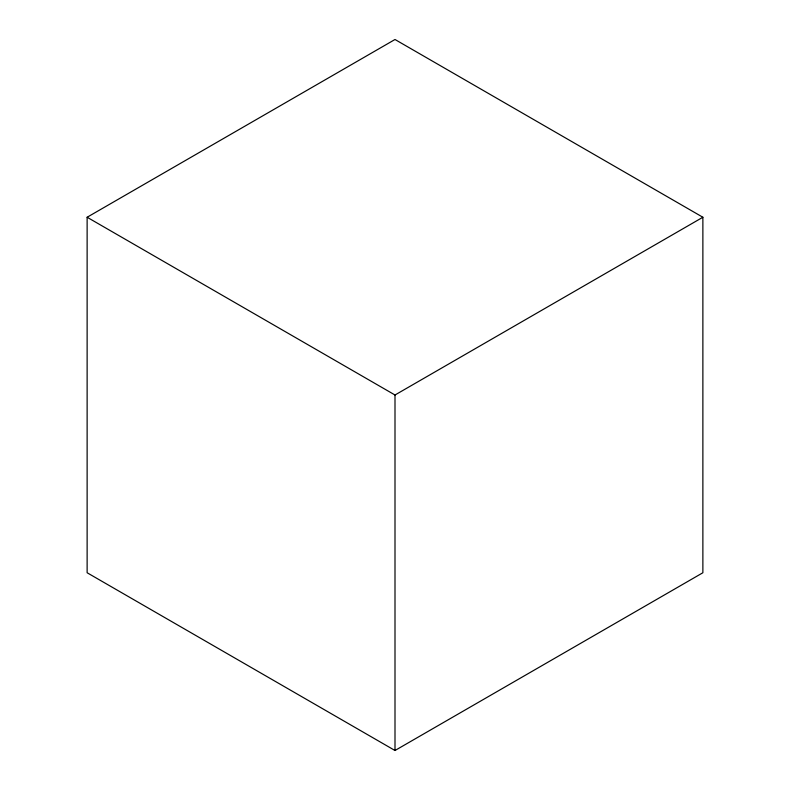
<?xml version="1.0" encoding="UTF-8"?>
<svg xmlns="http://www.w3.org/2000/svg" width="790" height="790" viewBox="0 0 790 790"><rect width="100%" height="100%" fill="white"/><g stroke="black" fill="none" stroke-linecap="round" stroke-linejoin="round"><path stroke-width="1.19" d="M87.127 217.25L395 39.5L702.873 217.25L702.873 572.75L395 750.5L87.127 572.75L87.127 217.25L395 395L702.873 217.25M395 395L395 750.5"/></g></svg>
